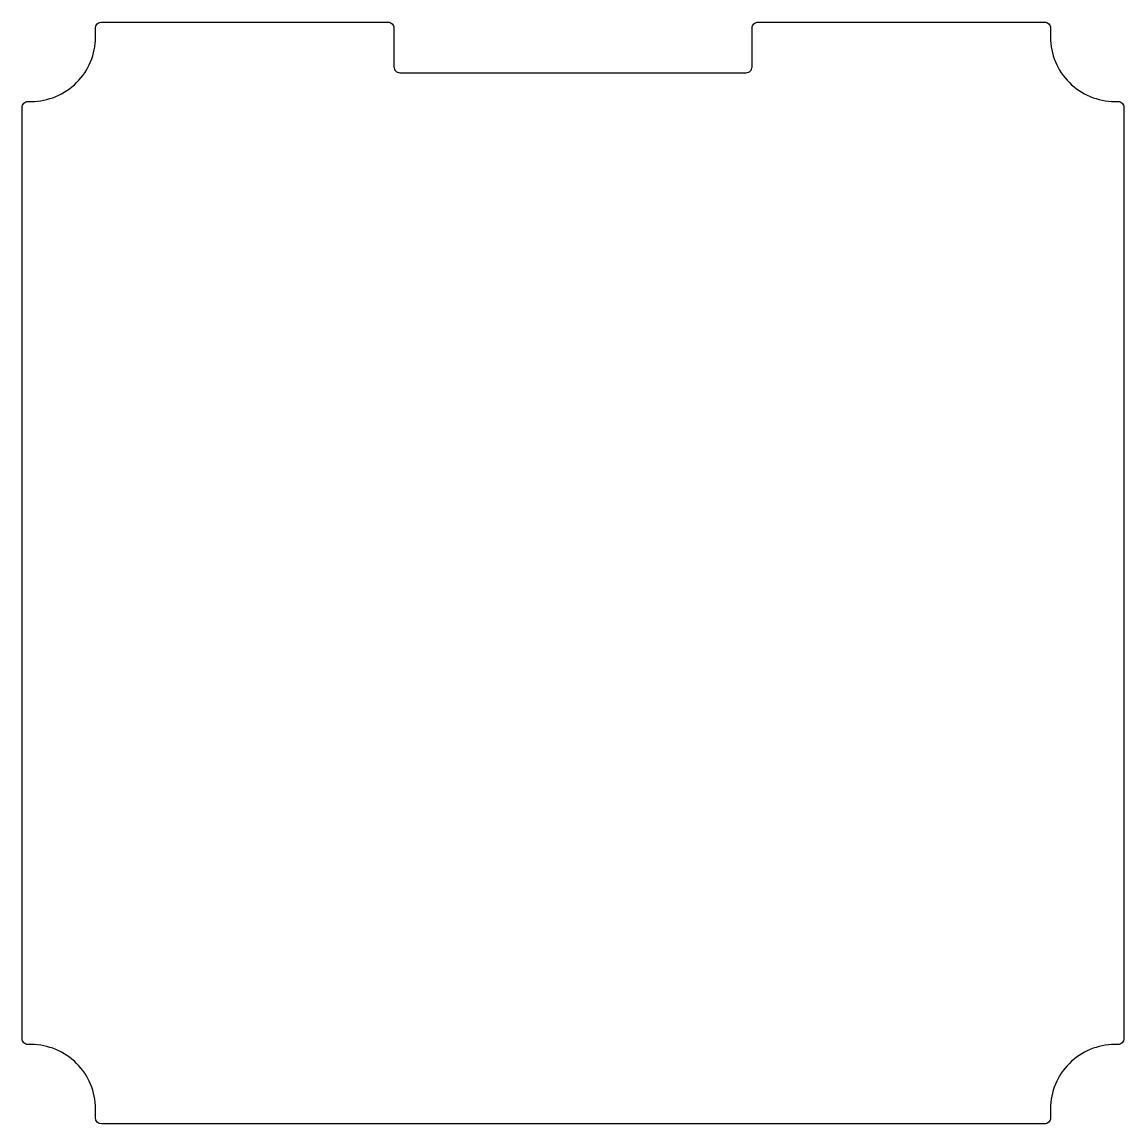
# Model space of a CAD drawing. Header units: millimetres. Extents: x 10 to 380, y -380 to -10.
import ezdxf

# ---------------------------------------------------------------- set-up
doc = ezdxf.new("R2010")
doc.units = ezdxf.units.MM
doc.layers.get('0').update_dxf_attribs({"linetype": 'CONTINUOUS'})

msp = doc.modelspace()

# ---------------------------------------------------------------- linework, layer by layer
msp.add_lwpolyline([(355, -377.6, -0.414214), (353, -379.6), (37, -379.6, -0.414213), (35, -377.6), (35, -374.5, 0.414214), (13.5, -353), (12.4, -353, -0.414214), (10.4, -351), (10.4, -39, -0.414214), (12.4, -37), (13.5, -37, 0.414214), (35, -15.5), (35, -12.4, -0.414213), (37, -10.4), (133, -10.4, -0.414214), (135, -12.4), (135, -25.4, 0.414214), (137, -27.4), (253, -27.4, 0.414214), (255, -25.4), (255, -12.4, -0.414214), (257, -10.4), (353, -10.4, -0.414214), (355, -12.4), (355, -15.5, 0.414214), (376.5, -37), (377.6, -37, -0.414214), (379.6, -39), (379.6, -351, -0.414214), (377.6, -353), (376.5, -353, 0.414214), (355, -374.5)], format="xyb", close=True)

doc.saveas('drawing.dxf')
